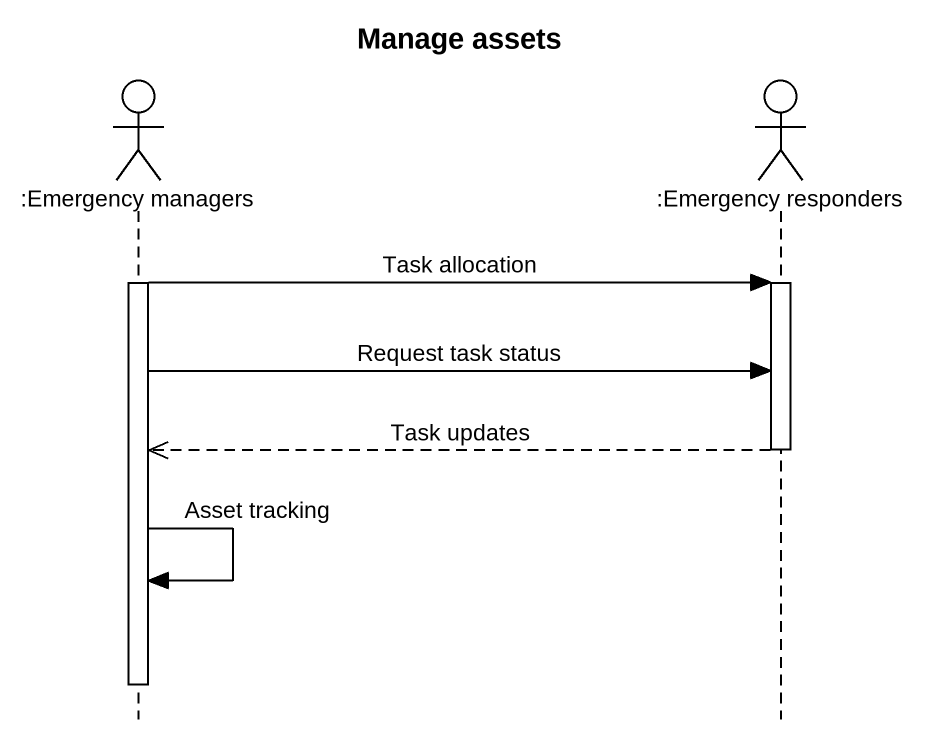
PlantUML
@startuml
title Manage assets
hide footbox
actor ":Emergency managers" as Emergency_managers
actor ":Emergency responders" as Emergency_responders

activate Emergency_managers
Emergency_managers -> Emergency_responders : Task allocation
activate Emergency_responders
Emergency_managers -> Emergency_responders : Request task status
Emergency_responders -->> Emergency_managers : Task updates
deactivate Emergency_responders
Emergency_managers -> Emergency_managers : Asset tracking
deactivate Emergency_managers
@enduml
